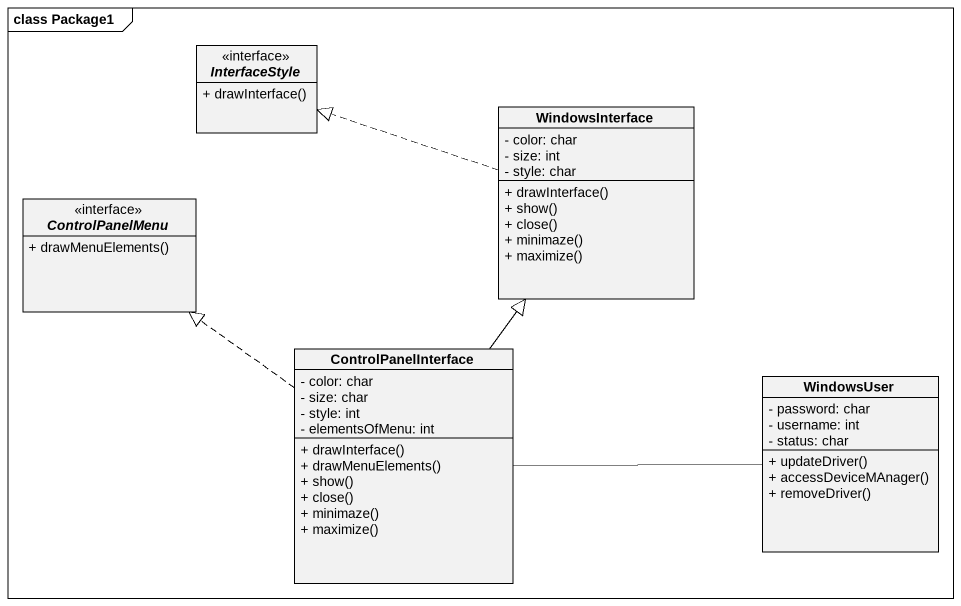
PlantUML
@startuml
mainframe class Package1
hide circle
hide empty members
skinparam classAttributeIconSize 0
interface InterfaceStyle {
  + drawInterface()
}
class WindowsInterface {
  - color: char
  - size: int
  - style: char
  + drawInterface()
  + show()
  + close()
  + minimaze()
  + maximize()
}
interface ControlPanelMenu {
  + drawMenuElements()
}
class ControlPanelInterface {
  - color: char
  - size: char
  - style: int
  - elementsOfMenu: int
  + drawInterface()
  + drawMenuElements()
  + show()
  + close()
  + minimaze()
  + maximize()
}
class WindowsUser {
  - password: char
  - username: int
  - status: char
  + updateDriver()
  + accessDeviceMAnager()
  + removeDriver()
}
WindowsInterface .left.|> InterfaceStyle
ControlPanelInterface -up-|> WindowsInterface
ControlPanelInterface .up.|> ControlPanelMenu
WindowsUser -left- ControlPanelInterface
@enduml
